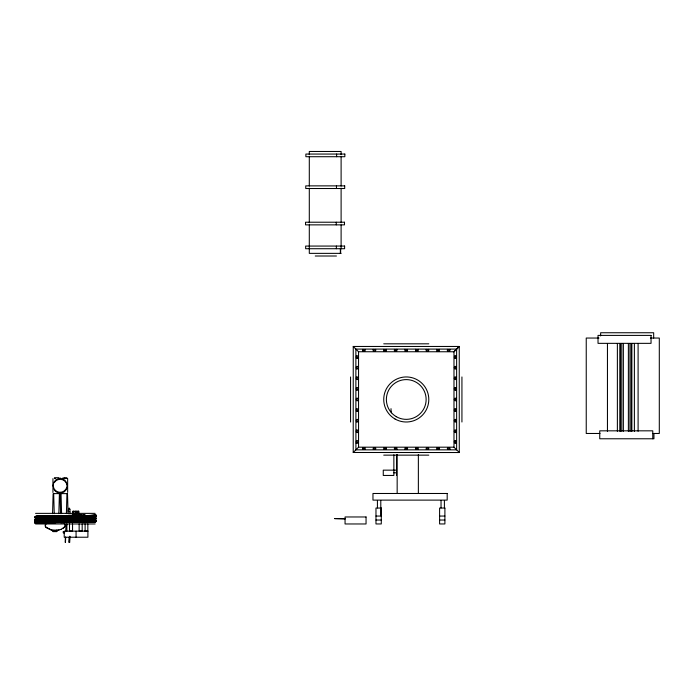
<?xml version="1.0" encoding="UTF-8"?>
<svg xmlns="http://www.w3.org/2000/svg" width="694" height="694" viewBox="0 0 694 694"><rect width="100%" height="100%" fill="white"/><g stroke="black" fill="none" stroke-linecap="round" stroke-linejoin="round"><path stroke-width="1.04" d="M52.562 513.655L53.117 493.911L53.681 493.911L54.236 513.655M58.843 513.655L59.398 493.911L59.962 493.911L60.517 513.655M60.265 501.181L60.465 493.911L61.037 493.911L61.593 513.655M66.398 513.655L66.945 493.911L67.518 493.911L68.073 513.655M65.201 542.318L65.375 537.147M65.748 530.841L65.93 525.15L66.806 524.404M65.453 542.318L65.704 537.156M69.018 542.352L69.157 537.182M69.244 542.37L69.495 537.191M69.435 542.508L69.634 536.306M69.686 542.517L69.964 536.315M68.194 510.749L69.131 507.982L69.903 509.223L70.068 513.681L67.908 513.603M35.81 518.071L34.978 517.177L35.637 516.345M35.776 520.639L34.726 519.763L35.836 518.947M35.776 523.285L34.726 522.409L35.836 521.602M453.945 351.745L459.246 346.445L459.281 452.531L353.22 452.488L353.255 346.445M353.255 452.488L358.555 447.188L453.98 447.188L459.281 452.488M453.98 447.188L453.98 351.763L459.281 346.462L353.22 346.462L358.555 351.763L358.555 447.188M62.703 528.55L63.978 527.44A2.759 2.75 27.8 0 0 64.629 526.208M60.907 529.453L64.273 527.301A2.759 2.75 27.8 0 0 64.256 523.562M61.193 529.314L58.695 530.086A18.92 18.868 27.8 0 1 56.231 530.424M35.429 516.431L36.314 516.171A20.083 0.668 0 0 1 55.711 515.677L60.899 515.651A20.022 0.668 0 0 0 75.186 514.835M35.247 516.562L35.923 516.379A20.49 0.685 0 0 1 55.711 515.876L61.003 515.85A20.438 0.685 0 0 0 75.585 515.017A19.796 0.659 0 0 1 60.846 515.642M35.108 516.744L35.784 516.553A20.629 0.685 0 0 1 55.711 516.05L61.046 516.024A20.594 0.685 0 0 0 75.733 515.182M35.012 516.952L35.698 516.761A20.725 0.694 0 0 1 55.711 516.249L61.072 516.232A20.699 0.694 0 0 0 75.837 515.382M34.995 517.403L35.68 517.212A20.742 0.694 0 0 1 55.711 516.7L61.081 516.683A20.742 0.694 0 0 0 75.88 515.833M35.073 517.611L35.758 517.429A20.664 0.685 0 0 1 55.72 516.917L61.063 516.9A20.681 0.685 0 0 0 75.82 516.058M35.385 517.941L36.053 517.759A20.352 0.677 0 0 1 55.72 517.264L60.994 517.238M35.585 518.028L36.253 517.863A20.143 0.668 0 0 1 55.72 517.36L60.942 517.342A20.187 0.677 0 0 0 76.002 516.692M35.177 519.017L36.279 518.739A19.857 0.659 0 0 1 55.459 518.245L55.685 518.262M35.672 518.965L34.995 519.147M34.856 519.329L35.533 519.138A20.629 0.685 0 0 1 55.459 518.635L60.794 518.609A20.594 0.685 0 0 0 75.481 517.767M34.726 519.763L35.411 519.572A20.768 0.694 0 0 1 55.459 519.06L60.838 519.034A20.751 0.694 0 0 0 76.323 518.375M34.752 519.988L35.429 519.797A20.742 0.694 0 0 1 55.468 519.286L60.829 519.268A20.742 0.694 0 0 0 76.314 518.6M34.83 520.196L35.507 520.014A20.664 0.685 0 0 1 55.468 519.502L60.82 519.485A20.681 0.685 0 0 0 76.245 518.817M34.96 520.387L35.637 520.205A20.534 0.685 0 0 1 55.468 519.693L55.754 519.693M35.134 520.526L35.802 520.353A20.352 0.677 0 0 1 55.468 519.849L55.737 519.841M35.333 520.613L36.01 520.448A20.143 0.668 0 0 1 55.468 519.945L55.711 519.945M35.559 520.656L36.227 520.483A19.918 0.668 0 0 1 55.468 519.988A19.467 0.651 0 0 0 41.692 520.092M35.177 521.662L36.279 521.385A19.857 0.659 0 0 1 55.459 520.899L55.459 520.986A20.083 0.668 0 0 0 36.062 521.411M34.995 521.801L35.672 521.619M34.856 521.975L35.533 521.793A20.629 0.685 0 0 1 55.459 521.281L55.754 521.281M34.726 522.409L35.411 522.226A20.768 0.694 0 0 1 55.459 521.715L60.838 521.688A20.751 0.694 0 0 0 76.323 521.021A20.594 0.685 0 0 0 80.842 520.422M34.752 522.634L35.429 522.452A20.742 0.694 0 0 1 55.468 521.94L60.829 521.914A20.742 0.694 0 0 0 76.314 521.255M34.83 522.851L35.507 522.669A20.664 0.685 0 0 1 55.468 522.157L60.82 522.131A20.681 0.685 0 0 0 76.245 521.472M34.96 523.033L35.637 522.851A20.534 0.685 0 0 1 55.468 522.348L55.754 522.348M35.134 523.181L35.802 522.998A20.352 0.677 0 0 1 55.468 522.495L55.737 522.495M35.333 523.267L36.01 523.094A20.143 0.668 0 0 1 55.468 522.599L55.711 522.599M35.559 523.302L36.227 523.137A19.918 0.668 0 0 1 55.468 522.643A19.692 0.659 0 0 0 36.444 523.111M68.316 509.179L69.903 509.223M69.764 511.599L68.142 511.539M65.93 525.15L66.824 525.115M380.789 515.304L380.789 500.461M53.065 530.32L56.943 530.329L56.492 530.355M64.672 531.656L63.102 531.717L64.637 531.873M64.646 532.645L63.076 532.706L64.611 532.871M55.737 518.461L55.459 518.461A19.415 0.651 0 0 0 41.727 518.583M55.468 518.539L60.751 518.435A20.438 0.685 0 0 0 75.334 517.603A19.796 0.659 0 0 1 60.595 518.227L55.633 518.288M55.607 518.392L60.708 518.314A20.23 0.677 0 0 0 75.143 517.49M55.581 519.606L60.786 519.676A20.56 0.685 0 0 0 75.455 518.834A20.751 0.694 0 0 0 81.675 518.375M55.598 519.78L60.742 519.823A20.395 0.677 0 0 0 75.29 518.991M55.624 519.901L60.69 519.927A20.187 0.677 0 0 0 75.099 519.103M55.659 520.899L60.595 520.873A19.796 0.659 0 0 0 75.36 520.24A20.438 0.685 0 0 1 60.751 521.09L55.459 521.107A19.25 0.642 0 0 0 45.839 521.281M55.607 521.038L60.708 520.96A20.23 0.677 0 0 0 75.143 520.136M55.589 521.194L60.794 521.263A20.594 0.685 0 0 0 75.481 520.422M55.581 522.252L60.43 522.235M55.598 522.426L60.786 522.322A20.56 0.685 0 0 0 75.455 521.489M55.624 522.556L60.742 522.478A20.395 0.677 0 0 0 75.29 521.645M55.685 522.643L60.638 522.617A19.97 0.668 0 0 0 75.533 521.983M341.11 253.362L309.298 253.362L309.298 224.951M315.241 256.008L336.443 256.008M598.965 338.047L586.239 338.047L586.239 433.472L600.024 433.472M650.425 338.047L659.3 338.047L659.3 433.472L652.941 433.472M383.73 343.816L428.797 343.816M358.52 351.745L453.98 351.763M383.73 455.143L428.797 455.143M396.517 470.15L383.262 470.15L383.262 475.451L393.862 475.451L393.862 454.778M393.862 472.805L396.517 472.805M54.401 477.698L58.478 477.698M64.065 477.698L66.312 477.698M58.86 478.175L60.656 478.175M62.443 478.175L64.091 478.175M66.555 478.175L67.379 478.175M54.401 478.565L55.728 478.565M64.065 478.565L66.312 478.565M53.351 493.608L67.197 493.608M35.568 513.369L95.13 513.369M375.974 516.058L381.284 516.058M439.597 516.058L444.897 516.058M345.057 518.583L334.56 518.583L345.057 519.025M375.974 520.032L381.284 520.032M439.597 520.032L444.897 520.032M35.568 523.97L95.13 523.97M84.998 530.988L87.834 530.988L87.834 523.901M34.978 517.177L35.654 516.987A20.768 0.694 0 0 1 55.711 516.475L61.089 516.449A20.751 0.694 0 0 0 75.889 515.607M35.212 517.802L35.888 517.62A20.534 0.685 0 0 1 55.72 517.108L61.037 517.091A20.56 0.685 0 0 0 75.707 516.249M34.761 519.537L35.446 519.346A20.725 0.694 0 0 1 55.459 518.834L60.82 518.817A20.699 0.694 0 0 0 75.585 517.976M34.761 522.183L35.446 522.001A20.725 0.694 0 0 1 55.459 521.489L60.82 521.463A20.699 0.694 0 0 0 75.585 520.621M653.948 433.472L653.948 438.773L599.755 438.773L599.755 430.827L652.768 430.827L652.768 438.773M653.67 338.047L653.67 332.747L600.657 332.747L600.657 335.931M638.098 343.469L638.098 431.304M634.377 343.573L634.377 431.408M631.861 343.573L631.861 431.408M631.288 343.573L631.288 431.408M629.961 343.573L629.961 431.408M628.382 343.573L628.382 431.408M623.359 343.469L623.359 431.304M621.781 343.469L621.781 431.304M620.453 343.469L620.453 431.304M619.881 343.469L619.881 431.304M617.374 343.469L617.374 431.304M607.45 343.469L607.45 431.304M461.935 376.955L461.935 422.013M444.403 500.461L444.403 507.878M441.037 500.461L441.037 507.878M418.361 454.483L418.361 493.382M397.159 454.483L397.159 493.382M396.517 454.778L396.517 475.451M377.423 500.461L377.423 507.878M350.565 376.981L350.565 422.039M341.11 154.719L341.11 151.474L309.298 151.474L309.298 154.719M341.11 156.879L341.11 186.053M341.11 188.213L341.11 222.791M341.11 224.951L341.11 248.721M340.641 248.721L340.641 253.362M340.355 248.721L340.355 253.362M336.607 154.059L336.607 156.714M336.469 185.871L336.469 188.516M336.26 222.219L336.26 224.865M336.373 246.066L336.373 248.721M309.298 156.879L309.298 186.053M309.298 188.213L309.298 222.791M85.11 524.065L85.11 531.153M82.178 523.901L82.178 530.988L79.142 530.988L79.142 523.901M78.821 514.28L78.821 511.244L72.87 511.244L72.87 514.28M78.587 511.244L78.587 514.28M78.179 511.244L78.179 514.28M77.034 511.244L77.034 514.28M76.019 511.244L76.019 514.28M76.062 531.144L76.062 537.225M75.23 511.244L75.23 514.28M73.677 511.244L73.677 514.28M73.061 511.244L73.061 514.28M72.549 523.901L72.549 530.988L69.504 530.988L69.504 523.901M67.648 478.548L67.648 492.402M66.876 524.065L66.876 531.153M52.944 478.634L52.944 492.488M391.442 412.809A19.883 19.883 0 0 1 391.008 408.671M404.992 349.377A1.327 0.937 0 0 0 407.552 349.377A1.327 0.937 0 0 1 404.949 349.36M396.951 349.377A1.327 0.937 0 0 1 394.392 349.377A1.327 0.937 0 0 0 396.907 349.36M386.35 349.377A1.327 0.937 0 0 1 383.782 349.377M375.706 349.36A1.327 0.937 0 0 1 373.146 349.36M415.593 349.377A1.327 0.937 0 0 0 418.152 349.377A1.327 0.937 0 0 1 415.55 349.36M439.319 349.36A1.327 0.937 0 0 1 436.76 349.36M365.139 349.377A1.327 0.937 0 0 1 362.58 349.377M449.92 349.36A1.327 0.937 0 0 1 447.361 349.36M428.719 349.36A1.327 0.937 0 0 1 426.151 349.36M415.689 449.348A1.327 0.937 0 0 1 417.979 449.348A1.327 0.937 0 0 0 415.723 449.348M426.29 449.348A1.327 0.937 0 0 1 428.58 449.348M436.934 449.348A1.327 0.937 0 0 1 439.224 449.348M373.311 449.348A1.327 0.937 0 0 1 375.61 449.348M447.535 449.391A1.327 0.937 0 0 1 449.825 449.391M362.71 449.348A1.327 0.937 0 0 1 365.009 449.348M383.921 449.348A1.327 0.937 0 0 1 386.211 449.348M356.36 398.33A1.327 0.937 -90 0 1 356.36 400.62M356.36 408.931A1.327 0.937 -90 0 1 356.36 411.23M356.395 419.532A1.327 0.937 -90 0 1 356.395 421.831M356.36 430.133A1.327 0.937 -90 0 1 356.36 432.431M356.36 387.729A1.327 0.937 -90 0 1 356.36 390.019M356.36 366.519A1.327 0.937 -90 0 1 356.36 368.818M356.36 440.742A1.327 0.937 -90 0 1 356.135 443.171M356.317 355.918A1.327 0.937 -90 0 1 356.317 358.217M356.36 377.12A1.327 0.937 -90 0 1 356.36 379.418M456.366 398.2A1.327 0.937 -90 0 0 456.366 400.759A1.327 0.937 -90 0 1 456.366 398.235M456.366 411.403A1.327 0.937 -90 0 1 456.366 408.835M456.366 422.004A1.327 0.937 -90 0 1 456.366 419.445M456.366 432.605A1.327 0.937 -90 0 1 456.366 430.046M456.366 387.59A1.327 0.937 -90 0 0 456.366 390.158A1.327 0.937 -90 0 1 456.366 387.634M456.366 368.991A1.327 0.937 -90 0 1 456.366 366.432M456.366 443.171A1.327 0.937 -90 0 1 456.366 440.603M456.366 358.39A1.327 0.937 -90 0 1 456.366 355.822M456.366 379.549A1.327 0.937 -90 0 1 456.366 376.989M95.442 520.847A20.751 0.694 0 0 1 83.714 521.654M95.434 521.073A20.742 0.694 0 0 1 83.714 521.879M95.373 521.289A20.681 0.685 0 0 1 83.688 522.096M95.252 521.489A20.56 0.685 0 0 1 83.636 522.287M95.095 521.645A20.395 0.677 0 0 1 83.566 522.435M88.962 522.244A19.328 0.642 0 0 1 84.946 522.339M94.202 522.079A19.527 0.651 0 0 1 83.219 522.504M94.688 521.81A19.97 0.668 0 0 1 83.401 522.582M94.896 521.758A20.187 0.677 0 0 1 83.488 522.539M94.462 521.801A19.744 0.659 0 0 1 83.315 522.573M94.514 520.066A19.796 0.659 0 0 1 83.332 520.838M94.731 520.075A20.022 0.668 0 0 1 83.419 520.856M95.39 520.621A20.699 0.694 0 0 1 85.622 521.394M94.254 520.465A19.579 0.651 0 0 1 85.076 520.856M94.939 520.136A20.23 0.677 0 0 1 85.388 520.899M95.139 520.257A20.438 0.685 0 0 1 85.492 521.021M95.286 520.422A20.594 0.685 0 0 1 85.57 521.194M92.094 520.726A19.371 0.642 0 0 1 88.997 520.856M95.39 517.976A20.699 0.694 0 0 1 83.696 518.782M95.442 518.192A20.751 0.694 0 0 1 83.714 518.999M95.434 518.418A20.742 0.694 0 0 1 83.714 519.233A19.97 0.668 0 0 1 81.658 519.659M95.373 518.644A20.681 0.685 0 0 1 83.688 519.45M95.252 518.834A20.56 0.685 0 0 1 83.636 519.641M95.095 518.991A20.395 0.677 0 0 1 83.566 519.789M88.962 519.589A19.328 0.642 0 0 1 84.946 519.693M94.202 519.424A19.527 0.651 0 0 1 83.219 519.849M88.875 518.357A19.206 0.642 0 0 1 86.984 518.409M94.688 519.155A19.97 0.668 0 0 1 83.401 519.936M94.896 519.103A20.187 0.677 0 0 1 83.488 519.893M94.462 519.155A19.744 0.659 0 0 1 83.315 519.919M88.997 518.21A19.371 0.642 0 0 1 84.972 518.305M94.254 517.811A19.579 0.651 0 0 1 85.076 518.21M94.514 517.42A19.796 0.659 0 0 1 85.18 518.158M94.731 517.42A20.022 0.668 0 0 1 85.284 518.175A20.23 0.677 0 0 0 94.939 517.49M95.139 517.603A20.438 0.685 0 0 1 85.492 518.375M95.286 517.767A20.594 0.685 0 0 1 85.57 518.539M96.319 515.564A20.699 0.694 0 0 1 83.948 516.189M96.371 515.789A20.751 0.694 0 0 1 83.965 516.414M96.362 516.015A20.742 0.694 0 0 1 83.965 516.648M95.625 516.058A20.681 0.685 0 0 1 83.939 516.865M95.503 516.249A20.56 0.685 0 0 1 83.887 517.047M95.139 516.674A19.527 0.651 0 0 1 85.293 517.23M95.59 516.744A19.97 0.668 0 0 1 83.653 517.351A19.744 0.659 0 0 0 95.364 516.735M95.147 516.518A20.187 0.677 0 0 1 83.731 517.308M94.549 514.887A19.579 0.651 0 0 1 85.327 515.616M94.766 514.835A19.796 0.659 0 0 1 85.431 515.573M94.983 514.835A20.022 0.668 0 0 1 85.535 515.59M95.191 514.905A20.23 0.677 0 0 1 85.64 515.659M95.382 515.017A20.438 0.685 0 0 1 85.744 515.789M95.538 515.182A20.594 0.685 0 0 1 85.822 515.954M83.731 521.81A19.97 0.668 0 0 1 81.658 522.313M83.939 521.758A20.187 0.677 0 0 1 79.801 522.356M85.162 521.021A20.751 0.694 0 0 1 82.334 521.368M84.434 520.621A20.699 0.694 0 0 1 82.282 521.142M85.162 521.255A20.742 0.694 0 0 1 82.326 521.593M85.093 521.472A20.681 0.685 0 0 1 82.265 521.81M84.304 521.489A20.56 0.685 0 0 1 80.66 522.079M84.139 521.645A20.395 0.677 0 0 1 80.53 522.235M83.991 520.136A20.23 0.677 0 0 1 79.836 520.743M84.182 520.257A20.438 0.685 0 0 1 80.565 520.847M83.514 521.801A19.744 0.659 0 0 1 81.467 522.304M83.245 522.079A19.527 0.651 0 0 1 81.267 522.235M83.349 520.127A19.579 0.651 0 0 1 81.319 520.621M83.558 520.066A19.796 0.659 0 0 1 81.502 520.569M83.774 520.075A20.022 0.668 0 0 1 81.701 520.578M84.33 520.422A20.594 0.685 0 0 1 82.196 520.942M83.939 519.103A20.187 0.677 0 0 1 79.801 519.711M85.162 518.375A20.751 0.694 0 0 1 82.334 518.722M84.434 517.976A20.699 0.694 0 0 1 82.282 518.496M85.162 518.6A20.742 0.694 0 0 1 82.326 518.947M85.093 518.817A20.681 0.685 0 0 1 79.888 519.277M84.304 518.834A20.56 0.685 0 0 1 80.66 519.433M84.139 518.991A20.395 0.677 0 0 1 80.53 519.58M83.991 517.49A20.23 0.677 0 0 1 79.836 518.097M83.514 519.155A19.744 0.659 0 0 1 81.467 519.65M83.245 519.424A19.527 0.651 0 0 1 81.267 519.58M83.349 517.472A19.579 0.651 0 0 1 81.319 517.967M83.558 517.42A19.796 0.659 0 0 1 81.502 517.924M83.774 517.42A20.022 0.668 0 0 1 81.701 517.932M84.182 517.603A20.438 0.685 0 0 1 82.057 518.123M84.33 517.767A20.594 0.685 0 0 1 82.196 518.288M84.633 516.744A19.97 0.668 0 0 1 79.888 517.169M84.191 516.518A20.187 0.677 0 0 1 80.053 517.125M84.737 515.607A20.751 0.694 0 0 1 81.059 516.206M84.685 515.382A20.699 0.694 0 0 1 82.534 515.911M84.729 515.833A20.742 0.694 0 0 1 81.059 516.431M84.668 516.058A20.681 0.685 0 0 1 81.007 516.648M84.547 516.249A20.56 0.685 0 0 1 80.044 516.883M84.408 516.735A19.744 0.659 0 0 1 81.71 517.065M84.191 516.674A19.527 0.651 0 0 1 81.519 516.995M83.601 514.887A19.579 0.651 0 0 1 81.571 515.382M83.809 514.835A19.796 0.659 0 0 1 81.753 515.33M84.026 514.835A20.022 0.668 0 0 1 81.944 515.347M84.234 514.905A20.23 0.677 0 0 1 82.135 515.416M84.425 515.017A20.438 0.685 0 0 1 82.308 515.538M84.581 515.182A20.594 0.685 0 0 1 82.447 515.703M83.401 515A19.371 0.642 0 0 1 83.349 515.33M58.99 529.947A18.92 18.868 27.8 0 1 51.503 529.956L46.203 527.31A2.759 2.75 27.8 0 1 46.186 523.571M52.857 530.346A18.92 18.868 27.8 0 1 51.217 530.095L45.908 527.449A2.759 2.75 27.8 0 1 45.891 523.71M35.706 521.48A20.56 0.685 0 0 1 55.563 520.977M36.496 521.428A19.632 0.651 0 0 1 55.459 520.942A20.299 0.677 0 0 0 35.854 521.489M39.506 522.834A19.467 0.651 0 0 1 55.468 522.556M41.822 522.617A19.293 0.642 0 0 1 55.468 522.426M41.727 521.229A19.415 0.651 0 0 1 55.459 521.047M50.506 522.278A19.146 0.642 0 0 1 55.468 522.252M69.166 522.244A19.328 0.642 0 0 1 60.473 522.409M72.428 522.235A19.527 0.651 0 0 1 60.525 522.53M63.293 521.142A19.206 0.642 0 0 1 60.439 521.177M41.987 520.101A19.206 0.642 0 0 1 55.572 519.91A19.692 0.659 0 0 0 36.444 520.465M75.099 521.758A20.187 0.677 0 0 1 60.69 522.573M75.308 521.975A19.744 0.659 0 0 1 60.578 522.608M72.289 520.726A19.371 0.642 0 0 1 69.192 520.856M64.273 520.977A19.371 0.642 0 0 1 60.482 521.021M74.449 520.465A19.579 0.651 0 0 1 65.271 520.856M64.377 520.873A19.579 0.651 0 0 1 60.543 520.925M75.585 520.248A20.022 0.668 0 0 1 60.647 520.89M36.496 518.774A19.632 0.651 0 0 1 55.459 518.288A20.299 0.677 0 0 0 35.854 518.834M36.062 518.756A20.083 0.668 0 0 1 55.459 518.262M35.871 518.991A20.395 0.677 0 0 1 55.563 518.487A19.328 0.642 0 0 0 45.899 518.574M38.595 520.231A19.467 0.651 0 0 1 40.547 520.136M69.166 519.589A19.328 0.642 0 0 1 60.473 519.754M50.506 519.624A19.146 0.642 0 0 1 55.468 519.606M74.397 519.424A19.527 0.651 0 0 1 60.525 519.884M65.071 519.52A19.172 0.642 0 0 1 61.393 519.572M69.079 518.357A19.206 0.642 0 0 1 67.179 518.409M65.08 518.461A19.206 0.642 0 0 1 60.439 518.522M75.533 519.329A19.97 0.668 0 0 1 60.638 519.971A19.744 0.659 0 0 0 75.308 519.32M69.192 518.21A19.371 0.642 0 0 1 60.482 518.375M74.449 517.811A19.579 0.651 0 0 1 70.502 518.062M69.339 518.106A19.579 0.651 0 0 1 60.543 518.271M75.585 517.594A20.022 0.668 0 0 1 60.647 518.236M36.105 516.249A20.299 0.677 0 0 1 55.711 515.746L60.959 515.729A20.23 0.677 0 0 0 75.394 514.905M39.393 517.689A19.918 0.668 0 0 1 55.72 517.403A19.692 0.659 0 0 0 45.873 517.481M41.675 515.85A19.857 0.659 0 0 1 44.685 515.772M45.787 515.746A19.857 0.659 0 0 1 55.711 515.659M75.342 516.674A19.527 0.651 0 0 1 65.496 517.23M75.785 516.744A19.97 0.668 0 0 1 60.89 517.386A19.744 0.659 0 0 0 75.559 516.735M75.394 515.052A19.579 0.651 0 0 1 60.786 515.685M66.815 488.203A6.931 6.931 0 0 1 54.08 489.504M53.256 486.017A6.931 6.931 0 0 1 53.542 484.23M54.288 482.582A6.931 6.931 0 0 1 66.919 484.62M79.758 522.079A19.527 0.651 0 0 1 75.811 522.322M80.244 521.81A19.97 0.668 0 0 1 74.969 522.452M80.452 521.758A20.187 0.677 0 0 1 75.117 522.4M81.675 521.021A20.751 0.694 0 0 1 76.453 521.48M80.946 520.621A20.699 0.694 0 0 1 76.409 521.255M81.666 521.255A20.742 0.694 0 0 1 75.516 521.741M81.606 521.472A20.681 0.685 0 0 1 75.473 521.957M80.808 521.489A20.56 0.685 0 0 1 75.386 522.148M80.651 521.645A20.395 0.677 0 0 1 75.273 522.296M80.018 521.801A19.744 0.659 0 0 1 74.813 522.435M77.65 520.726A19.371 0.642 0 0 1 75.698 520.812M79.81 520.465A19.579 0.651 0 0 1 75.854 520.708M79.853 520.127A19.579 0.651 0 0 1 80.504 520.292M80.07 520.066A19.796 0.659 0 0 1 74.848 520.708M80.287 520.075A20.022 0.668 0 0 1 75.004 520.717M80.495 520.136A20.23 0.677 0 0 1 75.152 520.786M80.686 520.257A20.438 0.685 0 0 1 76.219 520.882M79.758 519.424A19.527 0.651 0 0 1 75.811 519.676M80.244 519.155A19.97 0.668 0 0 1 74.969 519.797M80.452 519.103A20.187 0.677 0 0 1 75.117 519.754M80.946 517.976A20.699 0.694 0 0 1 76.409 518.6M81.666 518.6A20.742 0.694 0 0 1 75.516 519.086M81.606 518.817A20.681 0.685 0 0 1 75.473 519.303M80.808 518.834A20.56 0.685 0 0 1 75.386 519.494M80.651 518.991A20.395 0.677 0 0 1 75.273 519.65M80.018 519.155A19.744 0.659 0 0 1 74.813 519.789M79.81 517.811A19.579 0.651 0 0 1 75.854 518.062M79.853 517.472A19.579 0.651 0 0 1 80.504 517.646M80.07 517.42A19.796 0.659 0 0 1 74.848 518.054M80.287 517.42A20.022 0.668 0 0 1 75.004 518.071M80.495 517.49A20.23 0.677 0 0 1 76.349 518.097M80.686 517.603A20.438 0.685 0 0 1 76.219 518.227M80.842 517.767A20.594 0.685 0 0 1 76.331 518.401M80.695 516.674A19.527 0.651 0 0 1 74.909 517.134M81.146 516.744A19.97 0.668 0 0 1 75.221 517.212M80.704 516.518A20.187 0.677 0 0 1 75.368 517.169M81.25 515.607A20.751 0.694 0 0 1 75.776 516.275M81.875 515.564A20.699 0.694 0 0 1 75.733 516.05M81.241 515.833A20.742 0.694 0 0 1 75.767 516.501M81.181 516.058A20.681 0.685 0 0 1 75.724 516.718M81.059 516.249A20.56 0.685 0 0 1 75.637 516.909M80.92 516.735A19.744 0.659 0 0 1 75.065 517.204M80.105 514.887A19.579 0.651 0 0 1 76.106 515.477M80.322 514.835A19.796 0.659 0 0 1 76.271 515.425M80.539 514.835A20.022 0.668 0 0 1 76.435 515.442M80.747 514.905A20.23 0.677 0 0 1 76.6 515.512M80.938 515.017A20.438 0.685 0 0 1 76.461 515.642M81.094 515.182A20.594 0.685 0 0 1 75.663 515.85M79.914 515A19.371 0.642 0 0 1 79.862 515.33M52.909 531.552L56.951 531.552L52.909 531.552M344.84 154.059L305.881 154.059L305.881 156.714L344.84 156.714L344.84 154.059M344.701 185.871L305.75 185.871L305.75 188.516L344.701 188.516L344.701 185.871M344.493 222.219L305.534 222.219L305.534 224.865L344.493 224.865L344.493 222.219M344.606 246.066L305.646 246.066L305.646 248.721L344.606 248.721L344.606 246.066M651.041 335.402L598.028 335.402L598.028 343.348L651.041 343.348L651.041 335.402M456.591 349.091L355.866 349.091L355.909 449.842L456.635 449.842L456.626 349.117M447.188 493.486L372.964 493.486L372.964 500.114L447.188 500.114L447.188 493.486M381.284 508.051L375.974 508.051L375.974 523.953L381.284 523.953L381.284 508.051M444.897 508.051L439.597 508.051L439.597 523.953L444.897 523.953L444.897 508.051M366.05 516.969L345.057 516.969L345.057 523.97L366.05 523.97L366.05 516.969M87.904 531.144L64.221 531.144L64.221 537.225L87.904 537.225L87.904 531.144M67.066 524.49L66.503 524.447L67.006 524.49M407.378 449.348A1.327 0.937 0 0 0 405.079 449.348A1.327 0.937 0 0 1 407.421 449.348M396.777 449.348A1.327 0.937 0 0 0 394.478 449.348A1.327 0.937 0 0 1 396.812 449.348M396.309 416.695A19.883 19.883 0 0 0 426.133 399.475A19.883 19.883 0 0 0 396.309 382.264A19.883 19.883 0 0 0 396.309 416.695M394.999 418.985A22.529 22.529 0 0 0 428.797 399.475A22.529 22.529 0 0 0 394.999 379.965A22.529 22.529 0 0 0 394.999 418.985M363.153 351.207A1.327 0.937 0 0 0 365.148 350.401A1.327 0.937 0 0 0 363.153 349.585A1.327 0.937 0 0 0 363.153 351.207M405.565 351.251A1.327 0.937 0 0 0 407.552 350.444A1.327 0.937 0 0 0 405.565 349.629A1.327 0.937 0 0 0 405.565 351.251M416.166 351.251A1.327 0.937 0 0 0 418.161 350.444A1.327 0.937 0 0 0 416.166 349.629A1.327 0.937 0 0 0 416.166 351.251M373.762 351.251A1.327 0.937 0 0 0 375.749 350.444A1.327 0.937 0 0 0 373.762 349.629A1.327 0.937 0 0 0 373.762 351.251M447.977 351.251A1.327 0.937 0 0 0 449.964 350.444A1.327 0.937 0 0 0 447.977 349.629A1.327 0.937 0 0 0 447.977 351.251M394.964 351.251A1.327 0.937 0 0 0 396.951 350.444A1.327 0.937 0 0 0 394.964 349.629A1.327 0.937 0 0 0 394.964 351.251M426.775 351.251A1.327 0.937 0 0 0 428.762 350.444A1.327 0.937 0 0 0 426.775 349.629A1.327 0.937 0 0 0 426.775 351.251M437.376 351.251A1.327 0.937 0 0 0 439.363 350.444A1.327 0.937 0 0 0 437.376 349.629A1.327 0.937 0 0 0 437.376 351.251M384.086 351.103A1.327 0.937 0 0 0 386.306 350.687A1.327 0.937 0 0 0 384.684 349.533A1.327 0.937 0 0 0 384.086 351.103M455.984 358A1.327 0.937 -90 0 0 455.568 355.788A1.327 0.937 -90 0 0 454.414 357.41A1.327 0.937 -90 0 0 455.984 358M455.941 400.412A1.327 0.937 -90 0 0 455.524 398.2A1.327 0.937 -90 0 0 454.37 399.822A1.327 0.937 -90 0 0 455.941 400.412M455.941 411.013A1.327 0.937 -90 0 0 455.524 408.801A1.327 0.937 -90 0 0 454.37 410.423A1.327 0.937 -90 0 0 455.941 411.013M455.941 368.609A1.327 0.937 -90 0 0 455.524 366.389A1.327 0.937 -90 0 0 454.37 368.011A1.327 0.937 -90 0 0 455.941 368.609M455.941 442.824A1.327 0.937 -90 0 0 455.524 440.603A1.327 0.937 -90 0 0 454.37 442.225A1.327 0.937 -90 0 0 455.941 442.824M455.941 389.811A1.327 0.937 -90 0 0 455.524 387.59A1.327 0.937 -90 0 0 454.37 389.221A1.327 0.937 -90 0 0 455.941 389.811M456.088 421.345A1.327 0.937 -90 0 0 455.281 419.358A1.327 0.937 -90 0 0 454.466 421.345A1.327 0.937 -90 0 0 456.088 421.345M455.941 432.223A1.327 0.937 -90 0 0 455.524 430.002A1.327 0.937 -90 0 0 454.37 431.625A1.327 0.937 -90 0 0 455.941 432.223M455.941 379.21A1.327 0.937 -90 0 0 455.524 376.989A1.327 0.937 -90 0 0 454.37 378.612A1.327 0.937 -90 0 0 455.941 379.21M448.02 449.348A1.327 0.937 0 0 0 450.007 448.532A1.327 0.937 0 0 0 448.02 447.725A1.327 0.937 0 0 0 448.02 449.348M405.608 449.304A1.327 0.937 0 0 0 407.595 448.489A1.327 0.937 0 0 0 405.608 447.682A1.327 0.937 0 0 0 405.608 449.304M395.007 449.304A1.327 0.937 0 0 0 396.994 448.489A1.327 0.937 0 0 0 395.007 447.682A1.327 0.937 0 0 0 395.007 449.304M437.142 449.157A1.327 0.937 0 0 0 439.363 448.732A1.327 0.937 0 0 0 437.732 447.587A1.327 0.937 0 0 0 437.142 449.157M363.196 449.304A1.327 0.937 0 0 0 365.183 448.489A1.327 0.937 0 0 0 363.196 447.682A1.327 0.937 0 0 0 363.196 449.304M416.209 449.304A1.327 0.937 0 0 0 418.196 448.489A1.327 0.937 0 0 0 416.209 447.682A1.327 0.937 0 0 0 416.209 449.304M384.407 449.304A1.327 0.937 0 0 0 386.393 448.489A1.327 0.937 0 0 0 384.407 447.682A1.327 0.937 0 0 0 384.407 449.304M373.797 449.304A1.327 0.937 0 0 0 375.792 448.489A1.327 0.937 0 0 0 373.797 447.682A1.327 0.937 0 0 0 373.797 449.304M426.81 449.304A1.327 0.937 0 0 0 428.805 448.489A1.327 0.937 0 0 0 426.81 447.682A1.327 0.937 0 0 0 426.81 449.304M357.878 442.824A1.327 0.937 -90 0 0 357.453 440.603A1.327 0.937 -90 0 0 356.308 442.225A1.327 0.937 -90 0 0 357.878 442.824M357.922 400.412A1.327 0.937 -90 0 0 357.497 398.2A1.327 0.937 -90 0 0 356.352 399.822A1.327 0.937 -90 0 0 357.922 400.412M357.922 389.811A1.327 0.937 -90 0 0 357.497 387.59A1.327 0.937 -90 0 0 356.352 389.221A1.327 0.937 -90 0 0 357.922 389.811M357.922 432.223A1.327 0.937 -90 0 0 357.497 430.002A1.327 0.937 -90 0 0 356.352 431.625A1.327 0.937 -90 0 0 357.922 432.223M357.922 358A1.327 0.937 -90 0 0 357.497 355.788A1.327 0.937 -90 0 0 356.352 357.41A1.327 0.937 -90 0 0 357.922 358M357.922 411.013A1.327 0.937 -90 0 0 357.497 408.801A1.327 0.937 -90 0 0 356.352 410.423A1.327 0.937 -90 0 0 357.922 411.013M357.922 379.21A1.327 0.937 -90 0 0 357.497 376.989A1.327 0.937 -90 0 0 356.352 378.612A1.327 0.937 -90 0 0 357.922 379.21M358.069 368.332A1.327 0.937 -90 0 0 357.254 366.345A1.327 0.937 -90 0 0 356.447 368.332A1.327 0.937 -90 0 0 358.069 368.332M357.922 421.622A1.327 0.937 -90 0 0 357.497 419.402A1.327 0.937 -90 0 0 356.352 421.024A1.327 0.937 -90 0 0 357.922 421.622M55.381 490.424A6.931 6.931 0 0 0 66.876 486.98A6.931 6.931 0 0 0 58.149 478.747A6.931 6.931 0 0 0 55.381 490.424"/></g></svg>
